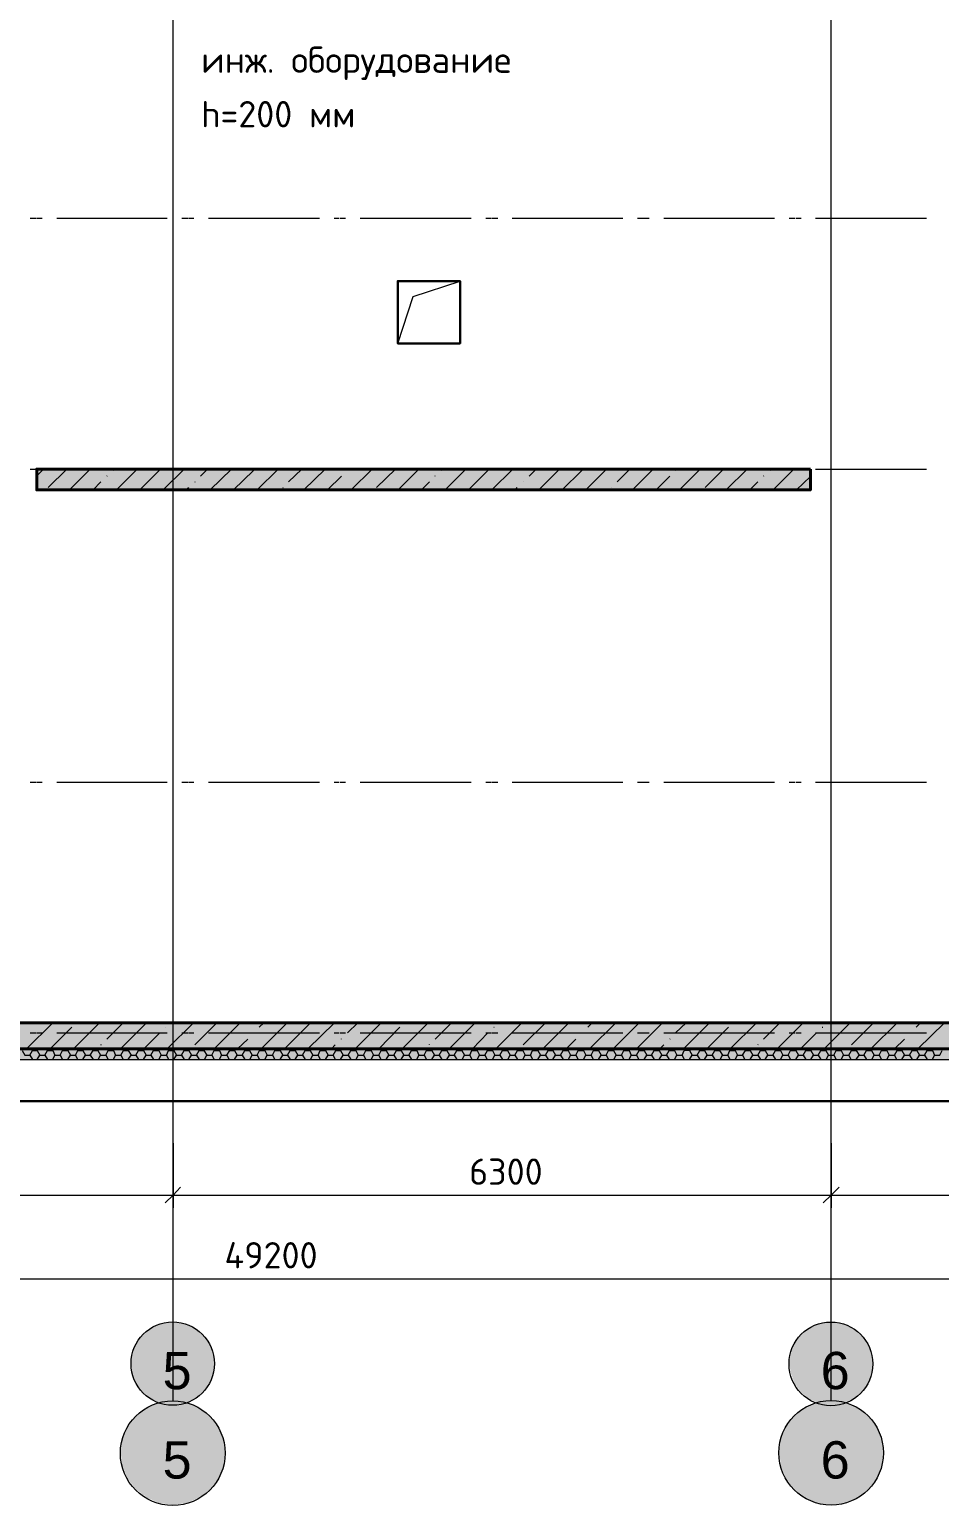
# Model space of a CAD drawing. Header units: millimetres. Extents: x -84737 to 172119, y -43083 to 59399.
# Drawn here: x -54384 to -45675, y 29461 to 43586 of the extents above; entities that cross this region are included whole.
import ezdxf

# ---------------------------------------------------------------- set-up
doc = ezdxf.new("R2010")
doc.units = ezdxf.units.MM
doc.layers.add('PDF _Геометрия', color=7, linetype='Continuous')
doc.layers.add('PDF _Текст', color=7, linetype='Continuous')
doc.layers.add('PDF _Сплошная заливка', color=7, linetype='Continuous', true_color=0xffffff)
doc.styles.add('PDF GOSTCommon', font='arial.ttf')
doc.styles.add('PDF ISOCPEUR', font='isocpeur.ttf')

msp = doc.modelspace()

# ---------------------------------------------------------------- hatches: boundary and pattern name
at = {"layer": 'PDF _Сплошная заливка', "transparency": 33554559}
for points in [[(-52909, 31207), (-52985, 31219), (-53035, 31219), (-53086, 31211), (-53116, 31207), (-53124, 31202), (-53137, 31198), (-53146, 31194), (-53158, 31190), (-53167, 31185), (-53179, 31181), (-53188, 31177), (-53213, 31168), (-53226, 31156), (-53234, 31152), (-53247, 31139), (-53256, 31135), (-53268, 31122), (-53277, 31118), (-53285, 31109), (-53294, 31105), (-53298, 31097), (-53306, 31088), (-53311, 31080), (-53319, 31071), (-53323, 31063), (-53332, 31054), (-53336, 31046), (-53344, 31037), (-53349, 31029), (-53357, 31020), (-53361, 31008), (-53370, 30991), (-53374, 30978), (-53383, 30961), (-53387, 30948), (-53399, 30923), (-53412, 30821), (-53408, 30817), (-53408, 30783), (-53404, 30783), (-53404, 30749), (-53399, 30749), (-53399, 30716), (-53395, 30716), (-53395, 30707), (-53391, 30707), (-53391, 30699), (-53387, 30699), (-53387, 30690), (-53383, 30690), (-53383, 30677), (-53378, 30677), (-53378, 30669), (-53374, 30669), (-53374, 30661), (-53370, 30661), (-53370, 30648), (-53366, 30648), (-53366, 30639), (-53361, 30639), (-53361, 30631), (-53357, 30631), (-53357, 30618), (-53353, 30618), (-53344, 30610), (-53344, 30601), (-53340, 30601), (-53332, 30593), (-53332, 30584), (-53328, 30584), (-53319, 30576), (-53319, 30567), (-53315, 30567), (-53306, 30559), (-53306, 30551), (-53302, 30551), (-53294, 30542), (-53294, 30534), (-53285, 30534), (-53277, 30525), (-53268, 30521), (-53256, 30508), (-53247, 30504), (-53234, 30491), (-53226, 30487), (-53213, 30474), (-53188, 30466), (-53179, 30462), (-53167, 30457), (-53158, 30453), (-53146, 30449), (-53137, 30445), (-53124, 30440), (-53116, 30436), (-53078, 30432), (-53044, 30428), (-52976, 30424), (-52976, 30428), (-52909, 30436), (-52883, 30445), (-52875, 30449), (-52862, 30453), (-52853, 30457), (-52841, 30462), (-52832, 30466), (-52820, 30470), (-52803, 30479), (-52794, 30487), (-52786, 30491), (-52773, 30504), (-52765, 30508), (-52752, 30521), (-52743, 30525), (-52722, 30546), (-52718, 30555), (-52710, 30563), (-52705, 30572), (-52697, 30580), (-52693, 30589), (-52684, 30597), (-52680, 30606), (-52671, 30614), (-52655, 30648), (-52650, 30661), (-52642, 30677), (-52638, 30690), (-52629, 30707), (-52625, 30720), (-52616, 30788), (-52612, 30851), (-52616, 30851), (-52616, 30885), (-52621, 30885), (-52621, 30919), (-52625, 30919), (-52625, 30931), (-52629, 30931), (-52629, 30940), (-52633, 30940), (-52633, 30948), (-52638, 30948), (-52638, 30961), (-52642, 30961), (-52642, 30970), (-52646, 30970), (-52646, 30978), (-52650, 30978), (-52650, 30991), (-52655, 30991), (-52655, 30999), (-52659, 30999), (-52659, 31008), (-52663, 31008), (-52663, 31016), (-52667, 31016), (-52667, 31025), (-52676, 31033), (-52680, 31033), (-52680, 31041), (-52688, 31050), (-52693, 31050), (-52693, 31058), (-52701, 31067), (-52705, 31067), (-52705, 31075), (-52714, 31084), (-52718, 31084), (-52718, 31092), (-52743, 31118), (-52752, 31122), (-52765, 31135), (-52773, 31139), (-52786, 31152), (-52794, 31156), (-52803, 31164), (-52820, 31173), (-52832, 31177), (-52841, 31181), (-52853, 31185), (-52862, 31190), (-52875, 31194), (-52883, 31198)], [(-46610, 31207), (-46687, 31219), (-46737, 31219), (-46788, 31211), (-46818, 31207), (-46835, 31198), (-46847, 31194), (-46856, 31190), (-46869, 31185), (-46877, 31181), (-46890, 31177), (-46898, 31173), (-46911, 31168), (-46919, 31160), (-46928, 31156), (-46936, 31147), (-46945, 31143), (-46953, 31135), (-46962, 31130), (-46970, 31122), (-46979, 31118), (-46987, 31109), (-46996, 31105), (-47000, 31097), (-47008, 31088), (-47013, 31080), (-47021, 31071), (-47025, 31063), (-47034, 31054), (-47038, 31046), (-47046, 31037), (-47051, 31029), (-47059, 31020), (-47068, 30995), (-47072, 30986), (-47076, 30974), (-47080, 30965), (-47084, 30953), (-47089, 30944), (-47093, 30931), (-47097, 30923), (-47114, 30821), (-47110, 30817), (-47110, 30792), (-47106, 30792), (-47106, 30766), (-47101, 30766), (-47101, 30741), (-47097, 30741), (-47097, 30716), (-47093, 30716), (-47093, 30707), (-47089, 30707), (-47089, 30694), (-47084, 30694), (-47084, 30686), (-47080, 30686), (-47080, 30673), (-47076, 30673), (-47076, 30665), (-47072, 30665), (-47072, 30652), (-47068, 30652), (-47068, 30644), (-47063, 30644), (-47063, 30631), (-47059, 30631), (-47059, 30618), (-47055, 30618), (-47046, 30610), (-47046, 30601), (-47042, 30601), (-47034, 30593), (-47034, 30584), (-47029, 30584), (-47021, 30576), (-47021, 30567), (-47017, 30567), (-47008, 30559), (-47008, 30551), (-47004, 30551), (-46996, 30542), (-46996, 30534), (-46987, 30534), (-46979, 30525), (-46970, 30521), (-46962, 30512), (-46953, 30508), (-46945, 30500), (-46936, 30495), (-46928, 30487), (-46919, 30483), (-46911, 30474), (-46898, 30470), (-46890, 30466), (-46877, 30462), (-46869, 30457), (-46856, 30453), (-46847, 30449), (-46835, 30445), (-46818, 30436), (-46780, 30432), (-46746, 30428), (-46678, 30424), (-46678, 30428), (-46610, 30436), (-46585, 30445), (-46577, 30449), (-46564, 30453), (-46555, 30457), (-46543, 30462), (-46534, 30466), (-46522, 30470), (-46505, 30479), (-46496, 30487), (-46488, 30491), (-46479, 30500), (-46471, 30504), (-46462, 30512), (-46454, 30517), (-46445, 30525), (-46437, 30529), (-46420, 30546), (-46416, 30555), (-46407, 30563), (-46403, 30572), (-46395, 30580), (-46390, 30589), (-46382, 30597), (-46378, 30606), (-46369, 30614), (-46361, 30631), (-46356, 30644), (-46352, 30652), (-46348, 30665), (-46344, 30673), (-46340, 30686), (-46335, 30694), (-46327, 30720), (-46318, 30788), (-46314, 30851), (-46318, 30851), (-46318, 30885), (-46323, 30885), (-46323, 30919), (-46327, 30919), (-46327, 30931), (-46331, 30931), (-46331, 30944), (-46335, 30944), (-46335, 30953), (-46340, 30953), (-46340, 30965), (-46344, 30965), (-46344, 30974), (-46348, 30974), (-46348, 30986), (-46352, 30986), (-46352, 30995), (-46356, 30995), (-46356, 31008), (-46361, 31008), (-46361, 31016), (-46365, 31016), (-46365, 31025), (-46373, 31033), (-46378, 31033), (-46378, 31041), (-46386, 31050), (-46390, 31050), (-46390, 31058), (-46399, 31067), (-46403, 31067), (-46403, 31075), (-46412, 31084), (-46416, 31084), (-46416, 31092), (-46437, 31113), (-46445, 31118), (-46454, 31126), (-46462, 31130), (-46471, 31139), (-46479, 31143), (-46488, 31152), (-46496, 31156), (-46505, 31164), (-46522, 31173), (-46534, 31177), (-46543, 31181), (-46555, 31185), (-46564, 31190), (-46577, 31194), (-46585, 31198)], [(-52947, 30457), (-52976, 30462), (-53040, 30462), (-53141, 30449), (-53150, 30445), (-53162, 30440), (-53171, 30436), (-53184, 30432), (-53192, 30428), (-53205, 30424), (-53213, 30419), (-53226, 30415), (-53234, 30411), (-53260, 30402), (-53273, 30390), (-53281, 30385), (-53289, 30377), (-53298, 30373), (-53306, 30364), (-53315, 30360), (-53323, 30352), (-53332, 30347), (-53340, 30339), (-53349, 30335), (-53357, 30326), (-53366, 30322), (-53370, 30313), (-53378, 30305), (-53383, 30297), (-53391, 30288), (-53395, 30280), (-53404, 30271), (-53408, 30263), (-53416, 30254), (-53421, 30246), (-53429, 30237), (-53433, 30229), (-53446, 30216), (-53450, 30203), (-53459, 30187), (-53463, 30174), (-53471, 30157), (-53476, 30144), (-53484, 30127), (-53488, 30115), (-53497, 30098), (-53510, 29996), (-53514, 29966), (-53510, 29962), (-53510, 29933), (-53505, 29933), (-53505, 29899), (-53501, 29899), (-53501, 29869), (-53497, 29869), (-53497, 29835), (-53493, 29835), (-53493, 29827), (-53488, 29827), (-53488, 29818), (-53484, 29818), (-53484, 29806), (-53480, 29806), (-53480, 29797), (-53476, 29797), (-53476, 29784), (-53471, 29784), (-53471, 29776), (-53467, 29776), (-53467, 29767), (-53463, 29767), (-53463, 29755), (-53459, 29755), (-53459, 29746), (-53455, 29746), (-53455, 29734), (-53450, 29734), (-53450, 29725), (-53446, 29725), (-53446, 29712), (-53442, 29712), (-53429, 29700), (-53429, 29691), (-53425, 29691), (-53412, 29679), (-53412, 29670), (-53408, 29670), (-53395, 29657), (-53395, 29649), (-53391, 29649), (-53378, 29636), (-53378, 29628), (-53374, 29628), (-53366, 29619), (-53366, 29611), (-53357, 29611), (-53349, 29602), (-53340, 29598), (-53332, 29590), (-53323, 29585), (-53315, 29577), (-53306, 29573), (-53298, 29564), (-53289, 29560), (-53281, 29552), (-53273, 29547), (-53260, 29535), (-53247, 29530), (-53230, 29522), (-53217, 29518), (-53201, 29509), (-53188, 29505), (-53171, 29497), (-53158, 29492), (-53141, 29484), (-53040, 29471), (-52976, 29467), (-52976, 29471), (-52947, 29475), (-52913, 29480), (-52883, 29484), (-52870, 29488), (-52862, 29492), (-52849, 29497), (-52841, 29501), (-52828, 29505), (-52811, 29514), (-52798, 29518), (-52790, 29522), (-52777, 29526), (-52752, 29539), (-52743, 29547), (-52735, 29552), (-52722, 29564), (-52714, 29569), (-52701, 29581), (-52693, 29585), (-52680, 29598), (-52671, 29602), (-52646, 29628), (-52642, 29636), (-52629, 29649), (-52625, 29657), (-52612, 29670), (-52608, 29679), (-52595, 29691), (-52591, 29700), (-52583, 29708), (-52570, 29734), (-52566, 29746), (-52561, 29755), (-52557, 29767), (-52549, 29784), (-52545, 29797), (-52540, 29806), (-52536, 29818), (-52532, 29827), (-52528, 29839), (-52523, 29869), (-52519, 29903), (-52515, 29933), (-52511, 29996), (-52515, 29996), (-52515, 30030), (-52519, 30030), (-52519, 30064), (-52523, 30064), (-52523, 30093), (-52528, 30093), (-52528, 30106), (-52532, 30106), (-52532, 30115), (-52536, 30115), (-52536, 30123), (-52540, 30123), (-52540, 30136), (-52545, 30136), (-52545, 30144), (-52549, 30144), (-52549, 30153), (-52553, 30153), (-52553, 30165), (-52557, 30165), (-52557, 30174), (-52561, 30174), (-52561, 30182), (-52566, 30182), (-52566, 30195), (-52570, 30195), (-52570, 30203), (-52574, 30203), (-52574, 30212), (-52578, 30212), (-52578, 30220), (-52587, 30229), (-52591, 30229), (-52591, 30237), (-52600, 30246), (-52604, 30246), (-52604, 30254), (-52612, 30263), (-52616, 30263), (-52616, 30271), (-52625, 30280), (-52629, 30280), (-52629, 30288), (-52638, 30297), (-52642, 30297), (-52642, 30305), (-52671, 30335), (-52680, 30339), (-52693, 30352), (-52701, 30356), (-52714, 30369), (-52722, 30373), (-52735, 30385), (-52743, 30390), (-52752, 30398), (-52769, 30407), (-52782, 30411), (-52790, 30415), (-52815, 30424), (-52824, 30428), (-52849, 30436), (-52858, 30440), (-52883, 30449), (-52913, 30453)], [(-46649, 30457), (-46678, 30462), (-46742, 30462), (-46843, 30449), (-46852, 30445), (-46864, 30440), (-46873, 30436), (-46886, 30432), (-46894, 30428), (-46907, 30424), (-46915, 30419), (-46928, 30415), (-46936, 30411), (-46962, 30402), (-46974, 30390), (-46983, 30385), (-46991, 30377), (-47000, 30373), (-47008, 30364), (-47017, 30360), (-47025, 30352), (-47034, 30347), (-47042, 30339), (-47051, 30335), (-47059, 30326), (-47068, 30322), (-47072, 30313), (-47076, 30309), (-47080, 30301), (-47089, 30292), (-47093, 30284), (-47097, 30280), (-47101, 30271), (-47110, 30263), (-47114, 30254), (-47118, 30250), (-47123, 30242), (-47131, 30233), (-47135, 30225), (-47144, 30216), (-47148, 30203), (-47156, 30187), (-47161, 30174), (-47169, 30157), (-47173, 30144), (-47182, 30127), (-47186, 30115), (-47195, 30098), (-47207, 29996), (-47211, 29966), (-47207, 29962), (-47207, 29933), (-47203, 29933), (-47203, 29899), (-47199, 29899), (-47199, 29869), (-47195, 29869), (-47195, 29835), (-47190, 29835), (-47190, 29827), (-47186, 29827), (-47186, 29818), (-47182, 29818), (-47182, 29806), (-47178, 29806), (-47178, 29797), (-47173, 29797), (-47173, 29784), (-47169, 29784), (-47169, 29776), (-47165, 29776), (-47165, 29767), (-47161, 29767), (-47161, 29755), (-47156, 29755), (-47156, 29746), (-47152, 29746), (-47152, 29734), (-47148, 29734), (-47148, 29725), (-47144, 29725), (-47144, 29712), (-47140, 29712), (-47131, 29704), (-47131, 29696), (-47127, 29696), (-47118, 29687), (-47118, 29679), (-47114, 29679), (-47106, 29670), (-47106, 29662), (-47101, 29662), (-47093, 29653), (-47093, 29645), (-47089, 29645), (-47080, 29636), (-47080, 29628), (-47076, 29628), (-47068, 29619), (-47068, 29611), (-47059, 29611), (-47051, 29602), (-47042, 29598), (-47034, 29590), (-47025, 29585), (-47017, 29577), (-47008, 29573), (-47000, 29564), (-46991, 29560), (-46983, 29552), (-46974, 29547), (-46962, 29535), (-46949, 29530), (-46932, 29522), (-46919, 29518), (-46902, 29509), (-46890, 29505), (-46873, 29497), (-46860, 29492), (-46843, 29484), (-46742, 29471), (-46678, 29467), (-46678, 29471), (-46649, 29475), (-46615, 29480), (-46585, 29484), (-46572, 29488), (-46564, 29492), (-46551, 29497), (-46543, 29501), (-46530, 29505), (-46513, 29514), (-46500, 29518), (-46492, 29522), (-46479, 29526), (-46454, 29539), (-46445, 29547), (-46437, 29552), (-46424, 29564), (-46416, 29569), (-46403, 29581), (-46395, 29585), (-46382, 29598), (-46373, 29602), (-46348, 29628), (-46344, 29636), (-46331, 29649), (-46327, 29657), (-46314, 29670), (-46310, 29679), (-46297, 29691), (-46293, 29700), (-46285, 29708), (-46272, 29734), (-46268, 29746), (-46263, 29755), (-46259, 29767), (-46251, 29784), (-46246, 29797), (-46242, 29806), (-46238, 29818), (-46234, 29827), (-46230, 29839), (-46225, 29869), (-46221, 29903), (-46217, 29933), (-46213, 29996), (-46217, 29996), (-46217, 30030), (-46221, 30030), (-46221, 30064), (-46225, 30064), (-46225, 30093), (-46230, 30093), (-46230, 30106), (-46234, 30106), (-46234, 30115), (-46238, 30115), (-46238, 30123), (-46242, 30123), (-46242, 30136), (-46246, 30136), (-46246, 30144), (-46251, 30144), (-46251, 30153), (-46255, 30153), (-46255, 30165), (-46259, 30165), (-46259, 30174), (-46263, 30174), (-46263, 30182), (-46268, 30182), (-46268, 30195), (-46272, 30195), (-46272, 30203), (-46276, 30203), (-46276, 30212), (-46280, 30212), (-46280, 30220), (-46289, 30229), (-46293, 30229), (-46293, 30237), (-46301, 30246), (-46306, 30246), (-46306, 30254), (-46314, 30263), (-46318, 30263), (-46318, 30271), (-46327, 30280), (-46331, 30280), (-46331, 30288), (-46340, 30297), (-46344, 30297), (-46344, 30305), (-46373, 30335), (-46382, 30339), (-46395, 30352), (-46403, 30356), (-46416, 30369), (-46424, 30373), (-46437, 30385), (-46445, 30390), (-46454, 30398), (-46471, 30407), (-46483, 30411), (-46492, 30415), (-46517, 30424), (-46526, 30428), (-46551, 30436), (-46560, 30440), (-46585, 30449), (-46615, 30453)]]:
    msp.add_hatch(color=256, dxfattribs=at).paths.add_polyline_path(points)

# ---------------------------------------------------------------- linework, layer by layer
at = {"layer": 'PDF _Геометрия', "lineweight": 30}
for points in [[(-77360, 55328), (-77360, 33331), (-40664, 33331), (-40664, 41132), (-26866, 41132), (-26866, 57427), (-47364, 57427), (-47364, 55328)], [(-50860, 41178), (-50263, 41178), (-50263, 40582), (-50860, 40582)], [(-50860, 41178), (-50263, 41178), (-50263, 40582), (-50860, 40582)], [(-50263, 41178), (-50860, 41178), (-50860, 40582), (-50263, 40582)], [(-50263, 41178), (-50263, 40582), (-50860, 40582), (-50860, 41178)], [(-46911, 39380), (-46911, 39181), (-54314, 39181), (-54314, 39380)]]:
    msp.add_lwpolyline(points, close=True, dxfattribs=at)
at = {"layer": 'PDF _Геометрия', "lineweight": 18}
for points in [[(-65860, 53030), (-65860, 53131), (-66859, 53131), (-66859, 54829), (-66859, 54930), (-76861, 54930), (-76962, 54930), (-76962, 33831), (-76962, 33729), (-41062, 33729), (-41062, 33831), (-41062, 41530), (-27365, 41530), (-27263, 41530), (-27263, 56928), (-27263, 57029), (-43064, 57029), (-43064, 56928)], [(-27615, 56928), (-27365, 56928), (-27365, 41631), (-41062, 41631), (-41163, 41631), (-41163, 33831), (-76861, 33831), (-76861, 54829)]]:
    msp.add_lwpolyline(points, dxfattribs=at)
at = {"layer": 'PDF _Геометрия', "lineweight": 40}
for points in [[(-66961, 54829), (-76861, 54829), (-76861, 54579), (-76861, 33831), (-76611, 33831), (-41163, 33831), (-41163, 34080), (-41163, 41631), (-27615, 41631), (-27365, 41631), (-27365, 56928), (-27615, 56928), (-43064, 56928)], [(-41413, 44129), (-41413, 34080), (-76611, 34080), (-76611, 54579), (-73212, 54579), (-73212, 48966), (-73009, 48966), (-73009, 52882), (-73009, 48966)]]:
    msp.add_lwpolyline(points, dxfattribs=at)
at = {"layer": 'PDF _Геометрия', "lineweight": 9}
for points in [[(-53010, 43346), (-53010, 44344)], [(-46712, 43346), (-46712, 44344)], [(-53010, 42520), (-53010, 43519)], [(-46712, 42520), (-46712, 43519)], [(-53010, 43092), (-53010, 43147)], [(-46712, 43092), (-46712, 43147)], [(-53010, 41894), (-53010, 42893)], [(-46712, 41894), (-46712, 42893)], [(-53010, 42266), (-53010, 42321)], [(-46712, 42266), (-46712, 42321)], [(-53010, 41068), (-53010, 42067)], [(-46712, 41068), (-46712, 42067)], [(-54377, 41780), (-54322, 41780)], [(-54318, 41780), (-54263, 41780)], [(-54123, 41780), (-53124, 41780)], [(-54064, 41780), (-53065, 41780)], [(-53010, 41640), (-53010, 41695)], [(-52925, 41780), (-52870, 41780)], [(-52862, 41780), (-52811, 41780)], [(-52671, 41780), (-51673, 41780)], [(-52612, 41780), (-51609, 41780)], [(-51469, 41780), (-51419, 41780)], [(-51410, 41780), (-51359, 41780)], [(-51220, 41780), (-50217, 41780)], [(-51156, 41780), (-50157, 41780)], [(-50018, 41780), (-49967, 41780)], [(-49958, 41780), (-49903, 41780)], [(-49764, 41780), (-48765, 41780)], [(-49704, 41780), (-48706, 41780)], [(-48566, 41780), (-48511, 41780)], [(-48507, 41780), (-48452, 41780)], [(-48312, 41780), (-47313, 41780)], [(-48253, 41780), (-47254, 41780)], [(-47114, 41780), (-47059, 41780)], [(-47051, 41780), (-47000, 41780)], [(-46860, 41780), (-45861, 41780)], [(-46801, 41780), (-45798, 41780)], [(-46712, 41640), (-46712, 41695)], [(-53010, 40442), (-53010, 41441)], [(-46712, 40442), (-46712, 41441)], [(-53010, 40814), (-53010, 40865)], [(-46712, 40814), (-46712, 40865)], [(-53010, 39612), (-53010, 40616)], [(-46712, 39612), (-46712, 40616)], [(-53010, 40188), (-53010, 40239)], [(-46712, 40188), (-46712, 40239)], [(-53010, 38986), (-53010, 39989)], [(-46712, 38986), (-46712, 39989)], [(-53010, 39363), (-53010, 39414)], [(-46712, 39363), (-46712, 39414)], [(-54377, 39380), (-54322, 39380)], [(-54318, 39380), (-54263, 39380)], [(-54314, 39316), (-54250, 39380)], [(-54204, 39202), (-54026, 39380)], [(-54123, 39380), (-53124, 39380)], [(-54064, 39380), (-53065, 39380)], [(-54001, 39181), (-53802, 39380)], [(-53645, 39312), (-53641, 39316)], [(-53586, 39367), (-53577, 39380)], [(-53552, 39181), (-53353, 39380)], [(-53328, 39181), (-53129, 39380)], [(-53103, 39181), (-52904, 39380)], [(-52925, 39380), (-52870, 39380)], [(-52862, 39380), (-52811, 39380)], [(-52748, 39312), (-52680, 39380)], [(-52671, 39380), (-51673, 39380)], [(-52655, 39181), (-52451, 39380)], [(-52612, 39380), (-51609, 39380)], [(-52430, 39181), (-52240, 39367)], [(-52206, 39181), (-52003, 39380)], [(-51905, 39257), (-51778, 39380)], [(-51757, 39181), (-51554, 39380)], [(-51533, 39181), (-51397, 39312)], [(-51469, 39380), (-51419, 39380)], [(-51410, 39380), (-51359, 39380)], [(-51342, 39367), (-51342, 39371)], [(-51304, 39181), (-51105, 39380)], [(-51220, 39380), (-50217, 39380)], [(-51156, 39380), (-50157, 39380)], [(-51063, 39202), (-50881, 39380)], [(-50856, 39181), (-50657, 39380)], [(-50500, 39312), (-50500, 39316)], [(-50445, 39367), (-50432, 39380)], [(-50407, 39181), (-50208, 39380)], [(-50183, 39181), (-49984, 39380)], [(-50018, 39380), (-49967, 39380)], [(-49958, 39181), (-49759, 39380)], [(-49958, 39380), (-49903, 39380)], [(-49764, 39380), (-48765, 39380)], [(-49704, 39380), (-48706, 39380)], [(-49603, 39312), (-49535, 39380)], [(-49510, 39181), (-49311, 39380)], [(-49285, 39181), (-49099, 39367)], [(-49061, 39181), (-48862, 39380)], [(-48761, 39257), (-48638, 39380)], [(-48612, 39181), (-48414, 39380)], [(-48566, 39380), (-48511, 39380)], [(-48507, 39380), (-48452, 39380)], [(-48388, 39181), (-48257, 39312)], [(-48312, 39380), (-47313, 39380)], [(-48253, 39380), (-47254, 39380)], [(-48202, 39367), (-48198, 39371)], [(-48164, 39181), (-47965, 39380)], [(-47918, 39202), (-47741, 39380)], [(-47715, 39181), (-47516, 39380)], [(-47360, 39312), (-47355, 39316)], [(-47300, 39367), (-47292, 39380)], [(-47266, 39181), (-47068, 39380)], [(-47114, 39380), (-47059, 39380)], [(-47051, 39380), (-47000, 39380)], [(-47042, 39181), (-46911, 39308)], [(-46860, 39380), (-45861, 39380)], [(-46801, 39380), (-45798, 39380)], [(-53776, 39181), (-53700, 39257)], [(-53010, 38161), (-53010, 39160)], [(-52879, 39181), (-52858, 39202)], [(-52803, 39257), (-52798, 39257)], [(-51960, 39202), (-51956, 39202)], [(-50631, 39181), (-50555, 39257)], [(-49734, 39181), (-49717, 39202)], [(-49658, 39257), (-49658, 39257)], [(-48816, 39202), (-48816, 39202)], [(-47491, 39181), (-47415, 39257)], [(-46712, 38161), (-46712, 39160)], [(-53010, 38736), (-53010, 38787)], [(-46712, 38736), (-46712, 38787)], [(-53010, 37534), (-53010, 38533)], [(-46712, 37534), (-46712, 38533)], [(-53010, 37907), (-53010, 37962)], [(-46712, 37907), (-46712, 37962)], [(-53010, 36709), (-53010, 37708)], [(-46712, 36709), (-46712, 37708)], [(-53010, 37280), (-53010, 37335)], [(-46712, 37280), (-46712, 37335)], [(-53010, 36082), (-53010, 37081)], [(-46712, 36082), (-46712, 37081)], [(-53010, 36455), (-53010, 36510)], [(-46712, 36455), (-46712, 36510)], [(-54377, 36383), (-54322, 36383)], [(-54318, 36383), (-54263, 36383)], [(-54123, 36383), (-53124, 36383)], [(-54064, 36383), (-53065, 36383)], [(-52925, 36383), (-52870, 36383)], [(-52862, 36383), (-52811, 36383)], [(-52671, 36383), (-51673, 36383)], [(-52612, 36383), (-51609, 36383)], [(-51469, 36383), (-51419, 36383)], [(-51410, 36383), (-51359, 36383)], [(-51220, 36383), (-50217, 36383)], [(-51156, 36383), (-50157, 36383)], [(-50018, 36383), (-49967, 36383)], [(-49958, 36383), (-49903, 36383)], [(-49764, 36383), (-48765, 36383)], [(-49704, 36383), (-48706, 36383)], [(-48566, 36383), (-48511, 36383)], [(-48507, 36383), (-48452, 36383)], [(-48312, 36383), (-47313, 36383)], [(-48253, 36383), (-47254, 36383)], [(-47114, 36383), (-47059, 36383)], [(-47051, 36383), (-47000, 36383)], [(-46860, 36383), (-45861, 36383)], [(-46801, 36383), (-45798, 36383)], [(-53010, 35257), (-53010, 36256)], [(-46712, 35257), (-46712, 36256)], [(-53010, 35829), (-53010, 35884)], [(-46712, 35829), (-46712, 35884)], [(-53010, 34631), (-53010, 35630)], [(-46712, 34631), (-46712, 35630)], [(-53010, 35003), (-53010, 35054)], [(-46712, 35003), (-46712, 35054)], [(-53010, 33801), (-53010, 34804)], [(-46712, 33801), (-46712, 34804)], [(-53010, 34377), (-53010, 34428)], [(-46712, 34377), (-46712, 34428)], [(-54411, 33831), (-54161, 34080)], [(-53962, 33831), (-53713, 34080)], [(-53645, 33924), (-53488, 34080)], [(-53514, 33831), (-53264, 34080)], [(-53065, 33831), (-52815, 34080)], [(-53010, 33175), (-53010, 34178)], [(-52803, 33869), (-52591, 34080)], [(-52616, 33831), (-52367, 34080)], [(-52185, 34038), (-52142, 34080)], [(-52168, 33831), (-51918, 34080)], [(-51943, 33831), (-51694, 34080)], [(-51719, 33831), (-51465, 34080)], [(-51342, 33983), (-51241, 34080)], [(-51266, 33831), (-51017, 34080)], [(-50818, 33831), (-50568, 34080)], [(-50500, 33924), (-50344, 34080)], [(-50369, 33831), (-50119, 34080)], [(-49920, 33831), (-49671, 34080)], [(-49658, 33869), (-49446, 34080)], [(-49472, 33831), (-49222, 34080)], [(-49040, 34038), (-48998, 34080)], [(-49023, 33831), (-48773, 34080)], [(-48799, 33831), (-48549, 34080)], [(-48574, 33831), (-48325, 34080)], [(-48202, 33983), (-48100, 34080)], [(-48058, 33831), (-48066, 33814), (-48117, 33814), (-48126, 33831), (-47876, 34080)], [(-47677, 33831), (-47427, 34080)], [(-47360, 33924), (-47203, 34080)], [(-47228, 33831), (-46979, 34080)], [(-46780, 33831), (-46530, 34080)], [(-46712, 33175), (-46712, 34178)], [(-46517, 33869), (-46306, 34080)], [(-46331, 33831), (-46081, 34080)], [(-45899, 34038), (-45857, 34080)], [(-45882, 33831), (-45628, 34080)], [(-54377, 33983), (-54322, 33983)], [(-54318, 33983), (-54263, 33983)], [(-54187, 33831), (-53979, 34038)], [(-54123, 33983), (-53124, 33983)], [(-54064, 33983), (-53065, 33983)], [(-53289, 33831), (-53137, 33983)], [(-53082, 34038), (-53082, 34038)], [(-52925, 33983), (-52870, 33983)], [(-52862, 33983), (-52811, 33983)], [(-52671, 33983), (-51673, 33983)], [(-52612, 33983), (-51609, 33983)], [(-52392, 33831), (-52295, 33924)], [(-52240, 33983), (-52240, 33983)], [(-51469, 33983), (-51419, 33983)], [(-51410, 33983), (-51359, 33983)], [(-51397, 33924), (-51397, 33928)], [(-51220, 33983), (-50217, 33983)], [(-51156, 33983), (-50157, 33983)], [(-51042, 33831), (-50839, 34038)], [(-50145, 33831), (-49996, 33983)], [(-50018, 33983), (-49967, 33983)], [(-49958, 33983), (-49903, 33983)], [(-49941, 34038), (-49937, 34038)], [(-49764, 33983), (-48765, 33983)], [(-49704, 33983), (-48706, 33983)], [(-49247, 33831), (-49154, 33924)], [(-49099, 33983), (-49095, 33983)], [(-48566, 33983), (-48511, 33983)], [(-48507, 33983), (-48452, 33983)], [(-48312, 33983), (-47313, 33983)], [(-48257, 33924), (-48253, 33928)], [(-48253, 33983), (-47254, 33983)], [(-47901, 33831), (-47694, 34038)], [(-47114, 33983), (-47059, 33983)], [(-47051, 33983), (-47000, 33983)], [(-47004, 33831), (-46852, 33983)], [(-46860, 33983), (-45861, 33983)], [(-46801, 33983), (-45798, 33983)], [(-46797, 34038), (-46792, 34038)], [(-46107, 33831), (-46009, 33924)], [(-45954, 33983), (-45954, 33983)], [(-54453, 33814), (-54428, 33772), (-54381, 33772), (-54356, 33814)], [(-54381, 33772), (-54356, 33729), (-54309, 33729), (-54284, 33772)], [(-54369, 33831), (-54356, 33814), (-54309, 33814), (-54297, 33831)], [(-54309, 33814), (-54284, 33772), (-54238, 33772), (-54212, 33814)], [(-54238, 33772), (-54212, 33729), (-54161, 33729), (-54140, 33772)], [(-54221, 33831), (-54212, 33814), (-54161, 33814), (-54153, 33831)], [(-54161, 33814), (-54140, 33772), (-54089, 33772), (-54068, 33814)], [(-54089, 33772), (-54068, 33729), (-54017, 33729), (-53992, 33772)], [(-54077, 33831), (-54068, 33814), (-54017, 33814), (-54009, 33831)], [(-54017, 33814), (-53992, 33772), (-53945, 33772), (-53924, 33729)], [(-53945, 33772), (-53920, 33814)], [(-53933, 33831), (-53920, 33814), (-53874, 33814), (-53865, 33831)], [(-53920, 33729), (-53874, 33729), (-53848, 33772)], [(-53874, 33814), (-53848, 33772), (-53802, 33772), (-53776, 33814)], [(-53802, 33772), (-53776, 33729), (-53730, 33729)], [(-53785, 33831), (-53776, 33814), (-53730, 33814), (-53717, 33831)], [(-53730, 33814), (-53704, 33772), (-53653, 33772), (-53632, 33814)], [(-53725, 33729), (-53704, 33772)], [(-53700, 33869), (-53696, 33873)], [(-53653, 33772), (-53632, 33729), (-53581, 33729), (-53560, 33772)], [(-53641, 33831), (-53632, 33814), (-53581, 33814), (-53573, 33831)], [(-53581, 33814), (-53560, 33772), (-53510, 33772), (-53488, 33729)], [(-53510, 33772), (-53484, 33814)], [(-53497, 33831), (-53484, 33814), (-53438, 33814), (-53429, 33831)], [(-53484, 33729), (-53438, 33729), (-53412, 33772)], [(-53438, 33814), (-53412, 33772), (-53366, 33772), (-53340, 33814)], [(-53366, 33772), (-53340, 33729), (-53294, 33729), (-53268, 33772)], [(-53353, 33831), (-53340, 33814), (-53294, 33814), (-53281, 33831)], [(-53294, 33814), (-53268, 33772), (-53222, 33772), (-53196, 33814)], [(-53222, 33772), (-53196, 33729), (-53146, 33729), (-53124, 33772)], [(-53205, 33831), (-53196, 33814), (-53146, 33814), (-53137, 33831)], [(-53146, 33814), (-53124, 33772), (-53074, 33772), (-53052, 33814)], [(-53074, 33772), (-53052, 33729), (-53002, 33729), (-52976, 33772)], [(-53061, 33831), (-53052, 33814), (-53002, 33814), (-52993, 33831)], [(-53002, 33814), (-52976, 33772), (-52930, 33772), (-52904, 33814)], [(-52930, 33772), (-52904, 33729), (-52858, 33729), (-52832, 33772)], [(-52917, 33831), (-52904, 33814), (-52858, 33814), (-52845, 33831)], [(-52858, 33814), (-52832, 33772), (-52786, 33772), (-52760, 33814)], [(-52786, 33772), (-52760, 33729), (-52714, 33729)], [(-52769, 33831), (-52760, 33814), (-52714, 33814), (-52701, 33831)], [(-52714, 33814), (-52688, 33772), (-52638, 33772), (-52616, 33814)], [(-52710, 33729), (-52688, 33772)], [(-52638, 33772), (-52616, 33729), (-52566, 33729), (-52545, 33772)], [(-52625, 33831), (-52616, 33814), (-52566, 33814), (-52557, 33831)], [(-52566, 33814), (-52545, 33772), (-52494, 33772), (-52473, 33729)], [(-52494, 33772), (-52468, 33814)], [(-52481, 33831), (-52468, 33814), (-52422, 33814), (-52413, 33831)], [(-52468, 33729), (-52422, 33729), (-52396, 33772)], [(-52422, 33814), (-52396, 33772), (-52350, 33772), (-52324, 33814)], [(-52350, 33772), (-52324, 33729), (-52278, 33729)], [(-52337, 33831), (-52324, 33814), (-52278, 33814), (-52265, 33831)], [(-52278, 33814), (-52252, 33772), (-52206, 33772), (-52181, 33814)], [(-52274, 33729), (-52252, 33772)], [(-52206, 33772), (-52181, 33729), (-52130, 33729), (-52109, 33772)], [(-52189, 33831), (-52181, 33814), (-52130, 33814), (-52121, 33831)], [(-52130, 33814), (-52109, 33772), (-52058, 33772), (-52037, 33814)], [(-52058, 33772), (-52037, 33729), (-51986, 33729), (-51960, 33772)], [(-52045, 33831), (-52037, 33814), (-51986, 33814), (-51977, 33831)], [(-51986, 33814), (-51960, 33772), (-51914, 33772), (-51888, 33814)], [(-51914, 33772), (-51888, 33729), (-51842, 33729), (-51816, 33772)], [(-51901, 33831), (-51888, 33814), (-51842, 33814), (-51829, 33831)], [(-51842, 33814), (-51816, 33772), (-51770, 33772), (-51745, 33814)], [(-51770, 33772), (-51745, 33729), (-51698, 33729)], [(-51753, 33831), (-51745, 33814), (-51698, 33814), (-51685, 33831)], [(-51698, 33814), (-51673, 33772), (-51622, 33772), (-51601, 33814)], [(-51694, 33729), (-51673, 33772)], [(-51622, 33772), (-51601, 33729), (-51550, 33729), (-51524, 33772)], [(-51609, 33831), (-51601, 33814), (-51550, 33814), (-51541, 33831)], [(-51550, 33814), (-51524, 33772), (-51478, 33772), (-51457, 33729)], [(-51495, 33831), (-51457, 33869)], [(-51478, 33772), (-51452, 33814)], [(-51465, 33831), (-51452, 33814), (-51406, 33814), (-51397, 33831)], [(-51452, 33729), (-51406, 33729), (-51381, 33772)], [(-51406, 33814), (-51381, 33772), (-51334, 33772), (-51309, 33814)], [(-51334, 33772), (-51309, 33729), (-51262, 33729)], [(-51317, 33831), (-51309, 33814), (-51262, 33814), (-51249, 33831)], [(-51262, 33814), (-51237, 33772), (-51186, 33772), (-51165, 33814)], [(-51258, 33729), (-51237, 33772)], [(-51186, 33772), (-51165, 33729), (-51114, 33729), (-51093, 33772)], [(-51173, 33831), (-51165, 33814), (-51114, 33814), (-51105, 33831)], [(-51114, 33814), (-51093, 33772), (-51042, 33772), (-51021, 33729)], [(-51042, 33772), (-51017, 33814)], [(-51029, 33831), (-51017, 33814), (-50970, 33814), (-50962, 33831)], [(-51017, 33729), (-50970, 33729), (-50945, 33772)], [(-50970, 33814), (-50945, 33772), (-50898, 33772), (-50873, 33814)], [(-50898, 33772), (-50873, 33729), (-50826, 33729), (-50801, 33772)], [(-50885, 33831), (-50873, 33814), (-50826, 33814), (-50813, 33831)], [(-50826, 33814), (-50801, 33772), (-50754, 33772), (-50729, 33814)], [(-50754, 33772), (-50729, 33729), (-50678, 33729), (-50657, 33772)], [(-50737, 33831), (-50729, 33814), (-50678, 33814), (-50669, 33831)], [(-50678, 33814), (-50657, 33772), (-50606, 33772), (-50585, 33814)], [(-50606, 33772), (-50585, 33729), (-50534, 33729), (-50509, 33772)], [(-50593, 33831), (-50585, 33814), (-50534, 33814), (-50526, 33831)], [(-50555, 33869), (-50555, 33873)], [(-50534, 33814), (-50509, 33772), (-50462, 33772), (-50437, 33814)], [(-50462, 33772), (-50437, 33729), (-50390, 33729), (-50365, 33772)], [(-50449, 33831), (-50437, 33814), (-50390, 33814), (-50377, 33831)], [(-50390, 33814), (-50365, 33772), (-50318, 33772), (-50293, 33814)], [(-50318, 33772), (-50293, 33729), (-50246, 33729)], [(-50301, 33831), (-50293, 33814), (-50246, 33814), (-50234, 33831)], [(-50246, 33814), (-50221, 33772), (-50170, 33772), (-50149, 33814)], [(-50242, 33729), (-50221, 33772)], [(-50170, 33772), (-50149, 33729), (-50098, 33729), (-50077, 33772)], [(-50157, 33831), (-50149, 33814), (-50098, 33814), (-50090, 33831)], [(-50098, 33814), (-50077, 33772), (-50026, 33772), (-50005, 33729)], [(-50026, 33772), (-50001, 33814)], [(-50013, 33831), (-50001, 33814), (-49954, 33814), (-49946, 33831)], [(-50001, 33729), (-49954, 33729), (-49929, 33772)], [(-49954, 33814), (-49929, 33772), (-49882, 33772), (-49857, 33814)], [(-49882, 33772), (-49857, 33729), (-49810, 33729)], [(-49870, 33831), (-49857, 33814), (-49810, 33814), (-49798, 33831)], [(-49810, 33814), (-49785, 33772), (-49738, 33772), (-49713, 33814)], [(-49806, 33729), (-49785, 33772)], [(-49738, 33772), (-49713, 33729), (-49662, 33729), (-49641, 33772)], [(-49721, 33831), (-49713, 33814), (-49662, 33814), (-49654, 33831)], [(-49662, 33814), (-49641, 33772), (-49590, 33772), (-49569, 33814)], [(-49590, 33772), (-49569, 33729), (-49518, 33729), (-49493, 33772)], [(-49577, 33831), (-49569, 33814), (-49518, 33814), (-49510, 33831)], [(-49518, 33814), (-49493, 33772), (-49446, 33772), (-49421, 33814)], [(-49446, 33772), (-49421, 33729), (-49374, 33729), (-49349, 33772)], [(-49434, 33831), (-49421, 33814), (-49374, 33814), (-49362, 33831)], [(-49374, 33814), (-49349, 33772), (-49302, 33772), (-49277, 33814)], [(-49302, 33772), (-49277, 33729), (-49230, 33729)], [(-49285, 33831), (-49277, 33814), (-49230, 33814), (-49218, 33831)], [(-49230, 33814), (-49205, 33772), (-49154, 33772), (-49133, 33814)], [(-49226, 33729), (-49205, 33772)], [(-49154, 33772), (-49133, 33729), (-49082, 33729), (-49061, 33772)], [(-49142, 33831), (-49133, 33814), (-49082, 33814), (-49074, 33831)], [(-49082, 33814), (-49061, 33772), (-49010, 33772), (-48989, 33729)], [(-49010, 33772), (-48985, 33814)], [(-48998, 33831), (-48985, 33814), (-48938, 33814), (-48930, 33831)], [(-48985, 33729), (-48938, 33729), (-48913, 33772)], [(-48938, 33814), (-48913, 33772), (-48866, 33772), (-48841, 33814)], [(-48866, 33772), (-48841, 33729), (-48794, 33729)], [(-48849, 33831), (-48841, 33814), (-48794, 33814), (-48782, 33831)], [(-48794, 33814), (-48769, 33772), (-48718, 33772), (-48697, 33814)], [(-48790, 33729), (-48769, 33772)], [(-48718, 33772), (-48697, 33729), (-48646, 33729), (-48625, 33772)], [(-48706, 33831), (-48697, 33814), (-48646, 33814), (-48638, 33831)], [(-48646, 33814), (-48625, 33772), (-48574, 33772), (-48553, 33729)], [(-48574, 33772), (-48549, 33814)], [(-48562, 33831), (-48549, 33814), (-48502, 33814), (-48494, 33831)], [(-48549, 33729), (-48502, 33729), (-48477, 33772)], [(-48502, 33814), (-48477, 33772), (-48430, 33772), (-48405, 33814)], [(-48430, 33772), (-48405, 33729), (-48358, 33729), (-48333, 33772)], [(-48418, 33831), (-48405, 33814), (-48358, 33814), (-48346, 33831)], [(-48358, 33814), (-48333, 33772), (-48287, 33772), (-48261, 33814)], [(-48350, 33831), (-48312, 33869)], [(-48287, 33772), (-48261, 33729), (-48210, 33729), (-48189, 33772)], [(-48270, 33831), (-48261, 33814), (-48210, 33814), (-48202, 33831)], [(-48210, 33814), (-48189, 33772), (-48138, 33772), (-48117, 33814)], [(-48138, 33772), (-48117, 33729), (-48066, 33729), (-48041, 33772)], [(-48066, 33814), (-48041, 33772), (-47994, 33772), (-47969, 33814)], [(-47994, 33772), (-47969, 33729), (-47923, 33729), (-47897, 33772)], [(-47982, 33831), (-47969, 33814), (-47923, 33814), (-47910, 33831)], [(-47923, 33814), (-47897, 33772), (-47851, 33772), (-47825, 33814)], [(-47851, 33772), (-47825, 33729), (-47779, 33729)], [(-47834, 33831), (-47825, 33814), (-47779, 33814), (-47766, 33831)], [(-47779, 33814), (-47753, 33772), (-47702, 33772), (-47681, 33814)], [(-47774, 33729), (-47753, 33772)], [(-47702, 33772), (-47681, 33729), (-47630, 33729), (-47609, 33772)], [(-47690, 33831), (-47681, 33814), (-47630, 33814), (-47622, 33831)], [(-47630, 33814), (-47609, 33772), (-47559, 33772), (-47537, 33729)], [(-47559, 33772), (-47533, 33814)], [(-47546, 33831), (-47533, 33814), (-47487, 33814), (-47478, 33831)], [(-47533, 33729), (-47487, 33729), (-47461, 33772)], [(-47487, 33814), (-47461, 33772), (-47415, 33772), (-47389, 33814)], [(-47415, 33869), (-47410, 33873)], [(-47415, 33772), (-47389, 33729), (-47343, 33729), (-47317, 33772)], [(-47402, 33831), (-47389, 33814), (-47343, 33814), (-47330, 33831)], [(-47343, 33814), (-47317, 33772), (-47271, 33772), (-47245, 33814)], [(-47271, 33772), (-47245, 33729), (-47195, 33729), (-47173, 33772)], [(-47254, 33831), (-47245, 33814), (-47195, 33814), (-47186, 33831)], [(-47195, 33814), (-47173, 33772), (-47123, 33772), (-47101, 33814)], [(-47123, 33772), (-47101, 33729), (-47051, 33729), (-47025, 33772)], [(-47110, 33831), (-47101, 33814), (-47051, 33814), (-47042, 33831)], [(-47051, 33814), (-47025, 33772), (-46979, 33772), (-46953, 33814)], [(-46979, 33772), (-46953, 33729), (-46907, 33729), (-46881, 33772)], [(-46966, 33831), (-46953, 33814), (-46907, 33814), (-46894, 33831)], [(-46907, 33814), (-46881, 33772), (-46835, 33772), (-46809, 33814)], [(-46835, 33772), (-46809, 33729), (-46763, 33729)], [(-46818, 33831), (-46809, 33814), (-46763, 33814), (-46750, 33831)], [(-46763, 33814), (-46737, 33772), (-46687, 33772), (-46665, 33814)], [(-46759, 33729), (-46737, 33772)], [(-46687, 33772), (-46665, 33729), (-46615, 33729), (-46594, 33772)], [(-46674, 33831), (-46665, 33814), (-46615, 33814), (-46606, 33831)], [(-46615, 33814), (-46594, 33772), (-46543, 33772), (-46522, 33729)], [(-46543, 33772), (-46517, 33814)], [(-46530, 33831), (-46517, 33814), (-46471, 33814), (-46462, 33831)], [(-46517, 33729), (-46471, 33729), (-46445, 33772)], [(-46471, 33814), (-46445, 33772), (-46399, 33772), (-46373, 33814)], [(-46399, 33772), (-46373, 33729), (-46327, 33729)], [(-46382, 33831), (-46373, 33814), (-46327, 33814), (-46314, 33831)], [(-46327, 33814), (-46301, 33772), (-46251, 33772), (-46230, 33814)], [(-46323, 33729), (-46301, 33772)], [(-46251, 33772), (-46230, 33729), (-46179, 33729), (-46158, 33772)], [(-46238, 33831), (-46230, 33814), (-46179, 33814), (-46170, 33831)], [(-46179, 33814), (-46158, 33772), (-46107, 33772), (-46086, 33729)], [(-46107, 33772), (-46081, 33814)], [(-46094, 33831), (-46081, 33814), (-46035, 33814), (-46026, 33831)], [(-46081, 33729), (-46035, 33729), (-46009, 33772)], [(-46035, 33814), (-46009, 33772), (-45963, 33772), (-45937, 33814)], [(-45963, 33772), (-45937, 33729), (-45891, 33729), (-45866, 33772)], [(-45950, 33831), (-45937, 33814), (-45891, 33814), (-45878, 33831)], [(-45891, 33814), (-45866, 33772), (-45819, 33772), (-45794, 33814)], [(-45819, 33772), (-45794, 33729), (-45743, 33729), (-45722, 33772)], [(-45802, 33831), (-45794, 33814), (-45743, 33814), (-45734, 33831)], [(-45743, 33814), (-45722, 33772), (-45671, 33772), (-45650, 33814)], [(-53010, 33551), (-53010, 33602)], [(-46712, 33551), (-46712, 33602)], [(-53010, 32349), (-53010, 33348)], [(-46712, 32349), (-46712, 33348)], [(-53010, 32925), (-53010, 32976)], [(-53010, 32929), (-53010, 32430), (-53010, 32311)], [(-46712, 32925), (-46712, 32976)], [(-46712, 32929), (-46712, 32430), (-46712, 32311)], [(-53010, 31723), (-53010, 32722)], [(-46712, 31723), (-46712, 32722)], [(-76831, 32430), (-73111, 32430), (-67109, 32430), (-59012, 32430), (-53010, 32430), (-46712, 32430), (-44012, 32430), (-41311, 32430), (-38763, 32430), (-36211, 32430), (-33815, 32430), (-31073, 32430), (-27395, 32430)], [(-53010, 32095), (-53010, 32150)], [(-46712, 32095), (-46712, 32150)], [(-53010, 31219), (-53010, 31896)], [(-46712, 31219), (-46712, 31896)], [(-76831, 31630), (-27395, 31630)], [(-53010, 31469), (-53010, 31524)], [(-46712, 31469), (-46712, 31524)], [(-53010, 30462), (-53010, 31270)], [(-46712, 30462), (-46712, 31270)]]:
    msp.add_lwpolyline(points, dxfattribs=at)
at = {"layer": 'PDF _Геометрия', "lineweight": 30}
msp.add_lwpolyline([(-76611, 34080), (-59113, 34080), (-59113, 34732), (-58910, 34732), (-58910, 34080), (-41413, 34080), (-41413, 44129)], dxfattribs=at)
at = {"layer": 'PDF _Геометрия', "color": 9, "lineweight": 9, "true_color": 0xc0c0c0}
msp.add_lwpolyline([(-50860, 40582), (-50712, 41030), (-50263, 41178)], dxfattribs=at)
at = {"layer": 'PDF _Геометрия', "lineweight": 40}
msp.add_lwpolyline([(-46911, 39380), (-54314, 39380), (-54314, 39181), (-46911, 39181)], close=True, dxfattribs=at)
at = {"layer": 'PDF _Геометрия', "lineweight": 20}
for points in [[(-52938, 32506), (-53010, 32430), (-53086, 32358)], [(-46636, 32506), (-46712, 32430), (-46788, 32358)]]:
    msp.add_lwpolyline(points, dxfattribs=at)
at = {"layer": 'PDF _Геометрия', "lineweight": 9}
for centre, radius in [((-53013, 30819), 399), ((-46714, 30816), 401), ((-53013, 29962), 501), ((-46712, 29965), 500)]:
    msp.add_circle(centre, radius, dxfattribs=at)
at = {"layer": 'PDF _Сплошная заливка', "lineweight": 5, "transparency": 33554559}
for points in [[(-54314, 39380), (-54314, 39181), (-46911, 39380), (-46911, 39181)], [(-76611, 34080), (-76611, 33831), (-41163, 34080), (-41163, 33831)], [(-76962, 33831), (-76962, 33729), (-41062, 33831), (-41062, 33729)]]:
    msp.add_solid(points, dxfattribs=at)

# ---------------------------------------------------------------- texts
at = {"layer": 'PDF _Текст', "attachment_point": 4}
for s, insert, char_height, style in [('инж. оборудование', (-52742, 43263), 251.57, 'PDF ISOCPEUR'), ('h=200 мм', (-52742, 42776), 251.6, 'PDF ISOCPEUR'), ('6300', (-50177, 32656), 251.7, 'PDF ISOCPEUR'), ('49200', (-52518, 31856), 251.7, 'PDF ISOCPEUR'), ('6', (-46812, 30750), 357, 'PDF GOSTCommon'), ('5', (-53110, 30750), 357, 'PDF GOSTCommon'), ('5', (-53110, 29895), 357, 'PDF GOSTCommon'), ('6', (-46812, 29895), 357, 'PDF GOSTCommon')]:
    msp.add_mtext(s, dxfattribs=dict(at, insert=insert, char_height=char_height, style=style))

doc.saveas('drawing.dxf')
